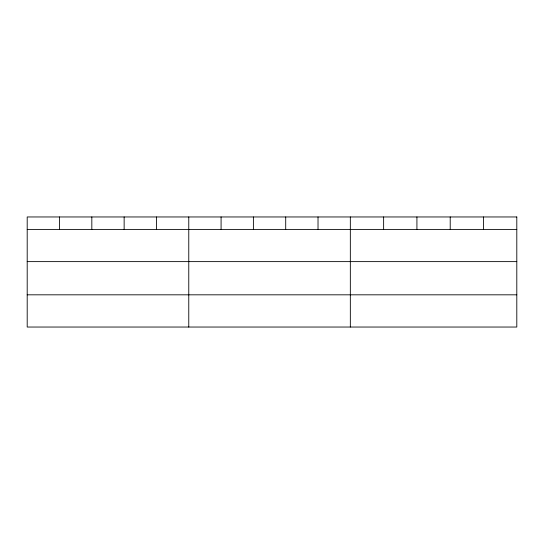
<?xml version="1.0" encoding="UTF-8"?>
<svg xmlns="http://www.w3.org/2000/svg" width="544" height="544" viewBox="0 0 544 544"><rect width="100%" height="100%" fill="white"/><g stroke="black" fill="none" stroke-linecap="round" stroke-linejoin="round"><path stroke-width="0.82" d="M27.2 229.405L516.8 229.405M27.2 261.623L516.8 261.623M27.2 294.821L516.8 294.821M483.507 216.961L483.507 229.405M450.214 216.961L450.214 229.405M416.922 216.961L416.922 229.405M383.629 216.961L383.629 229.405M350.336 216.961L350.336 327.039M318.022 216.961L318.022 229.405M285.709 216.961L285.709 229.405M253.395 216.961L253.395 229.405M221.082 216.961L221.082 229.405M188.768 216.961L188.768 327.039M156.454 216.961L156.454 229.405M124.141 216.961L124.141 229.405M91.827 216.961L91.827 229.405M59.514 216.961L59.514 229.405M516.8 216.961L27.2 216.961L27.2 327.039L516.8 327.039L516.8 216.961"/></g></svg>
